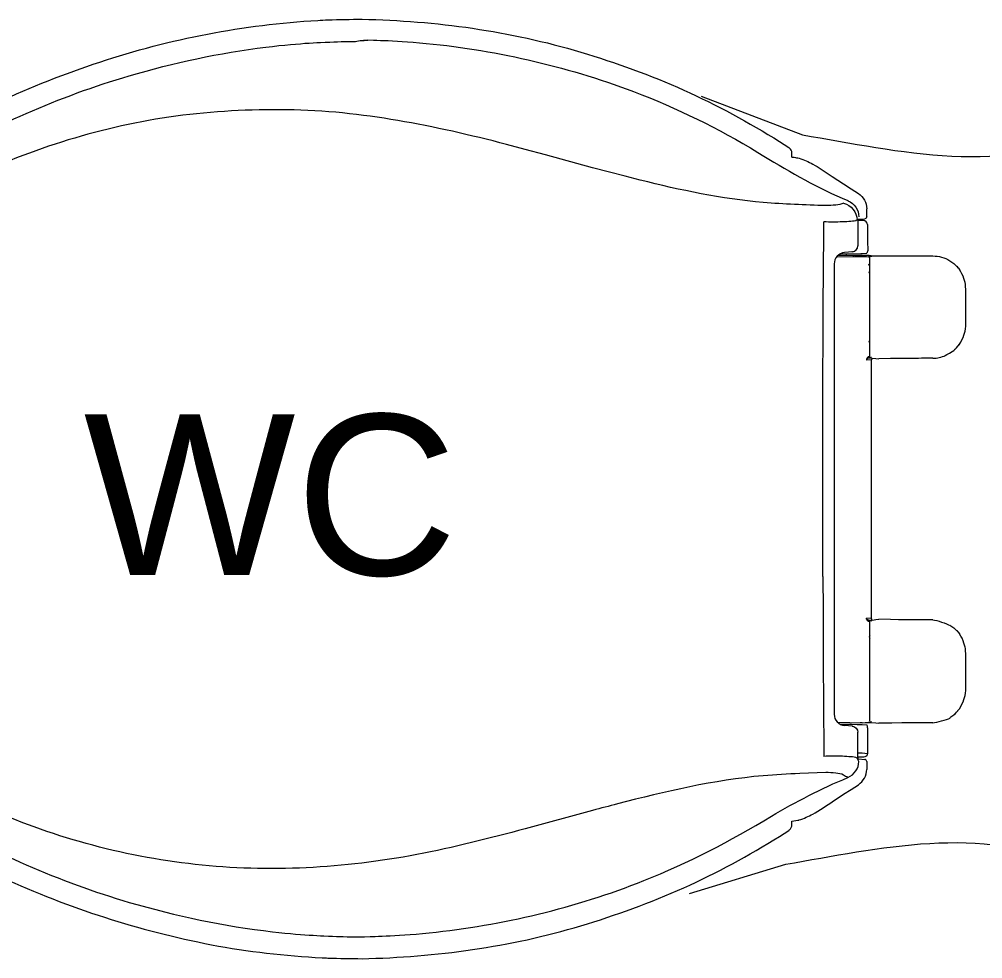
# Model space of a CAD drawing. Header units: inches. Extents: x 0 to 2865, y 0 to 4378.
# Drawn here: x 1325.5 to 1339.67, y 2942.31 to 2956.11 of the extents above; entities that cross this region are included whole.
import ezdxf

# ---------------------------------------------------------------- set-up
doc = ezdxf.new("R2010")
doc.units = ezdxf.units.IN
doc.layers.add('I-FIXTURE', color=8, linetype='Continuous', lineweight=5)
doc.layers.add('l-FIXTURE', color=7, linetype='Continuous', lineweight=5)
doc.layers.add('TTEXT', color=7, linetype='Continuous')
doc.styles.add('A-ARCH-B01FL$0$Annotative', font='arial.ttf')

# ---------------------------------------------------------------- blocks, each defined once
blk = doc.blocks.new('A$C7D7620EA')
at = {"layer": 'I-FIXTURE'}
for points in [[(9.015, 14.588), (9.096, 14.595)], [(9.096, 14.595), (9.173, 14.602)], [(9.173, 14.602), (9.244, 14.608)], [(9.244, 14.608), (9.31, 14.613)], [(9.31, 14.613), (9.373, 14.617)], [(9.373, 14.617), (9.432, 14.62)], [(9.432, 14.62), (9.487, 14.624)], [(9.487, 14.624), (9.539, 14.627)], [(9.539, 14.627), (9.587, 14.629)], [(9.587, 14.629), (9.655, 14.632)], [(9.655, 14.632), (9.717, 14.634)], [(9.717, 14.634), (9.773, 14.636)], [(9.773, 14.636), (9.824, 14.637)], [(9.824, 14.637), (9.871, 14.639)], [(9.871, 14.639), (9.932, 14.64)], [(9.932, 14.64), (10.016, 14.64)], [(10.016, 14.64), (10.055, 14.641)], [(10.055, 14.641), (10.097, 14.641)], [(10.186, 14.64), (10.271, 14.637)], [(10.271, 14.637), (10.341, 14.636)], [(10.341, 14.636), (10.392, 14.634)], [(10.392, 14.634), (10.446, 14.632)], [(10.446, 14.632), (10.504, 14.629)], [(10.504, 14.629), (10.566, 14.626)], [(10.566, 14.626), (10.632, 14.623)], [(10.632, 14.623), (10.703, 14.618)], [(10.703, 14.618), (10.779, 14.614)], [(10.779, 14.614), (10.859, 14.608)], [(10.859, 14.608), (10.945, 14.601)], [(10.945, 14.601), (11.038, 14.593)], [(8.834, 14.568), (8.927, 14.579)], [(8.927, 14.579), (9.015, 14.588)], [(11.038, 14.593), (11.138, 14.583)], [(13.541, 12.785), (12.551, 13.055)], [(16.29, 13.166), (16.426, 13.078)], [(16.433, 13.07), (16.427, 13.077), (16.426, 13.078)], [(16.431, 13.075), (16.426, 13.078)], [(16.431, 13.075), (16.438, 13.069)], [(16.472, 12.997), (16.472, 12.942)], [(16.472, 12.942), (16.561, 12.928)], [(16.561, 12.928), (16.574, 12.925)], [(16.574, 12.925), (16.58, 12.923)], [(16.778, 12.837), (16.814, 12.818)], [(17.121, 12.62), (17.233, 12.546)], [(17.233, 12.546), (17.342, 12.475)], [(17.342, 12.475), (17.451, 12.406)], [(16.97, 12.228), (16.589, 12.241)], [(17.297, 12.3), (17.293, 12.302)], [(17.294, 12.302), (17.297, 12.3)], [(17.458, 12.063), (17.433, 12.017)], [(17.573, 12.064), (17.573, 12.18)], [(17.442, 11.938), (17.488, 11.938), (17.505, 11.939)], [(17.442, 11.929), (17.442, 11.634)], [(17.445, 11.997), (17.447, 11.998)], [(17.524, 12.003), (17.446, 12.003)], [(17.447, 11.998), (17.524, 12.003)], [(17.454, 12.026), (17.544, 12.033)], [(17.505, 11.939), (17.583, 11.945)], [(17.583, 11.571), (17.583, 11.945)], [(17.143, 11.487), (17.504, 11.495)], [(17.18, 11.517), (17.35, 11.518), (17.433, 11.519), (17.474, 11.519), (17.488, 11.52)], [(17.362, 11.547), (17.246, 11.537)], [(17.362, 11.547), (17.353, 11.549)], [(17.485, 11.494), (17.478, 11.494)], [(17.504, 11.495), (17.485, 11.494)], [(17.488, 11.52), (17.505, 11.52)], [(17.505, 11.495), (17.504, 11.495)], [(17.505, 11.52), (17.576, 11.525)], [(17.505, 11.495), (17.551, 11.492)], [(17.551, 11.492), (17.595, 11.492)], [(17.595, 11.492), (17.607, 11.492)], [(17.596, 11.491), (17.595, 11.492)], [(17.597, 11.49), (17.596, 11.491)], [(17.608, 11.491), (17.607, 11.492)], [(17.608, 11.492), (17.638, 11.49)], [(17.61, 11.491), (17.608, 11.492)], [(17.609, 11.49), (17.608, 11.491)], [(17.613, 11.49), (17.61, 11.491)], [(17.62, 11.487), (17.613, 11.49)], [(17.619, 11.487), (17.62, 11.488)], [(17.621, 11.486), (17.619, 11.487)], [(17.619, 11.487), (17.619, 11.479)], [(17.622, 11.489), (17.62, 11.488)], [(17.622, 11.489), (17.637, 11.49)], [(17.637, 11.49), (17.709, 11.498)], [(17.709, 11.498), (17.75, 11.503)], [(17.944, 11.499), (17.75, 11.503)], [(18.089, 11.497), (17.944, 11.499)], [(18.257, 11.495), (18.089, 11.497)], [(18.544, 11.494), (18.257, 11.495)], [(17.094, 4.75), (17.094, 11.371)], [(17.618, 11.468), (17.618, 10.01)], [(18.846, 11.383), (18.845, 11.384)], [(18.853, 11.377), (18.877, 11.357)], [(18.877, 11.357), (18.895, 11.339)], [(18.895, 11.339), (18.914, 11.319)], [(18.914, 11.319), (18.915, 11.315)], [(18.915, 11.315), (18.937, 11.289)], [(17.607, 10.232), (17.618, 10.25)], [(17.611, 10.108), (17.618, 10.108)], [(18.846, 10.095), (18.845, 10.094)], [(18.895, 10.139), (18.896, 10.14), (18.915, 10.161), (18.918, 10.164), (18.937, 10.189)], [(17.643, 9.963), (17.569, 9.957)], [(17.601, 10.005), (17.596, 10.003)], [(17.599, 9.986), (17.602, 9.996)], [(17.6, 9.986), (17.599, 9.986)], [(17.604, 9.987), (17.6, 9.986)], [(17.607, 10.006), (17.601, 10.005)], [(17.602, 10.002), (17.601, 10.005)], [(17.606, 9.987), (17.613, 9.999)], [(17.613, 10.006), (17.607, 10.006)], [(17.607, 9.987), (17.608, 9.987)], [(17.608, 9.987), (17.63, 9.988)], [(17.608, 9.987), (17.61, 9.988)], [(17.61, 9.988), (17.613, 9.989)], [(17.611, 10.033), (17.618, 10.034), (17.613, 10.033)], [(17.618, 10.006), (17.613, 10.006)], [(17.613, 10.003), (17.613, 10.006)], [(17.613, 9.999), (17.613, 10.003)], [(17.613, 9.989), (17.619, 9.992)], [(17.618, 10.01), (17.619, 9.991)], [(17.619, 9.991), (17.634, 9.993)], [(17.619, 9.991), (17.62, 9.991)], [(17.623, 9.989), (17.62, 9.991)], [(17.622, 9.989), (17.681, 9.982), (17.709, 9.979), (17.75, 9.974)], [(17.634, 9.993), (17.646, 9.995)], [(17.643, 9.963), (17.643, 6.159)], [(18.04, 9.98), (17.92, 9.978), (17.75, 9.974)], [(18.208, 9.982), (18.04, 9.98)], [(18.544, 9.984), (18.208, 9.982)], [(17.643, 6.159), (17.569, 6.164)], [(17.596, 6.118), (17.589, 6.123)], [(17.596, 6.136), (17.592, 6.137)], [(17.599, 6.135), (17.596, 6.136)], [(17.601, 6.116), (17.596, 6.118)], [(17.599, 6.135), (17.602, 6.125)], [(17.6, 6.135), (17.599, 6.135)], [(17.604, 6.135), (17.6, 6.135)], [(17.602, 6.119), (17.601, 6.116)], [(17.607, 6.115), (17.601, 6.116)], [(17.605, 6.135), (17.604, 6.135)], [(17.606, 6.135), (17.605, 6.135)], [(17.606, 6.135), (17.612, 6.124)], [(17.607, 6.135), (17.608, 6.135)], [(17.613, 6.115), (17.607, 6.115)], [(17.63, 6.133), (17.608, 6.135)], [(17.608, 6.135), (17.61, 6.134)], [(17.61, 6.134), (17.613, 6.133)], [(17.612, 6.124), (17.613, 6.121)], [(17.613, 6.133), (17.616, 6.131)], [(17.613, 6.121), (17.613, 6.118)], [(17.613, 6.118), (17.613, 6.115)], [(17.618, 6.115), (17.613, 6.115)], [(17.616, 6.131), (17.619, 6.13)], [(17.619, 6.119), (17.618, 6.111)], [(17.618, 6.111), (17.618, 4.654)], [(17.619, 6.13), (17.62, 6.131)], [(17.621, 6.13), (17.619, 6.13)], [(17.619, 6.13), (17.619, 6.122)], [(17.619, 6.122), (17.619, 6.119)], [(17.623, 6.132), (17.62, 6.131)], [(17.623, 6.132), (17.652, 6.136)], [(17.652, 6.136), (17.709, 6.142)], [(17.709, 6.142), (17.75, 6.147)], [(17.92, 6.143), (17.75, 6.147)], [(18.04, 6.141), (17.92, 6.143)], [(18.208, 6.139), (18.04, 6.141)], [(17.613, 6.088), (17.611, 6.088)], [(17.611, 6.013), (17.618, 6.013)], [(17.618, 6.088), (17.613, 6.088)], [(18.846, 6.027), (18.845, 6.028)], [(18.853, 6.021), (18.877, 6)], [(18.877, 6), (18.895, 5.982)], [(18.888, 5.99), (18.895, 5.982)], [(18.895, 5.982), (18.914, 5.962)], [(18.914, 5.962), (18.915, 5.959)], [(18.929, 5.942), (18.928, 5.945), (18.914, 5.961)], [(18.915, 5.959), (18.937, 5.932)], [(17.607, 5.889), (17.618, 5.871)], [(18.937, 5.933), (18.929, 5.942)], [(18.918, 4.808), (18.937, 4.833)], [(17.603, 4.752), (17.618, 4.752)], [(18.846, 4.738), (18.845, 4.737)], [(18.895, 4.783), (18.896, 4.784), (18.915, 4.806), (18.918, 4.808)], [(17.399, 4.648), (17.128, 4.649)], [(17.211, 4.629), (17.146, 4.63)], [(17.219, 4.629), (17.147, 4.629)], [(17.379, 4.626), (17.15, 4.626)], [(17.189, 4.6), (17.488, 4.598)], [(17.414, 4.628), (17.219, 4.629)], [(17.233, 4.629), (17.219, 4.629)], [(17.264, 4.629), (17.233, 4.629)], [(17.362, 4.574), (17.246, 4.584)], [(17.368, 4.628), (17.264, 4.629)], [(17.277, 4.626), (17.277, 4.6)], [(17.362, 4.574), (17.353, 4.573)], [(17.367, 4.627), (17.363, 4.628)], [(17.367, 4.627), (17.364, 4.628)], [(17.367, 4.627), (17.381, 4.628)], [(17.368, 4.627), (17.367, 4.627)], [(17.368, 4.627), (17.367, 4.627)], [(17.385, 4.628), (17.368, 4.628)], [(17.381, 4.628), (17.379, 4.628)], [(17.384, 4.626), (17.379, 4.626)], [(17.381, 4.628), (17.388, 4.628)], [(17.392, 4.626), (17.381, 4.627)], [(17.387, 4.628), (17.384, 4.628)], [(17.408, 4.626), (17.387, 4.626)], [(17.4, 4.626), (17.392, 4.626)], [(17.495, 4.647), (17.399, 4.648)], [(17.41, 4.626), (17.4, 4.626)], [(17.41, 4.626), (17.407, 4.626)], [(17.41, 4.626), (17.504, 4.626)], [(17.478, 4.628), (17.414, 4.628)], [(17.485, 4.627), (17.478, 4.628)], [(17.504, 4.626), (17.485, 4.627)], [(17.488, 4.598), (17.505, 4.597)], [(17.504, 4.646), (17.495, 4.647)], [(17.523, 4.645), (17.504, 4.646)], [(17.505, 4.626), (17.504, 4.626)], [(17.551, 4.629), (17.505, 4.626)], [(17.505, 4.597), (17.576, 4.592)], [(17.569, 4.648), (17.523, 4.645)], [(17.595, 4.629), (17.551, 4.629)], [(17.551, 4.629), (17.551, 4.629)], [(17.601, 4.649), (17.569, 4.648)], [(17.596, 4.63), (17.595, 4.629)], [(17.607, 4.629), (17.595, 4.629)], [(17.597, 4.631), (17.596, 4.63)], [(17.615, 4.649), (17.601, 4.649)], [(17.608, 4.63), (17.607, 4.629)], [(17.609, 4.631), (17.608, 4.63)], [(17.638, 4.631), (17.608, 4.629)], [(17.61, 4.63), (17.608, 4.629)], [(17.613, 4.631), (17.61, 4.63)], [(17.62, 4.634), (17.613, 4.631)], [(17.618, 4.654), (17.619, 4.635)], [(17.619, 4.635), (17.634, 4.637)], [(17.619, 4.635), (17.62, 4.634)], [(17.623, 4.633), (17.62, 4.634)], [(17.623, 4.633), (18.543, 4.633)], [(17.623, 4.633), (17.637, 4.631)], [(17.634, 4.637), (17.646, 4.639)], [(17.442, 4.192), (17.442, 4.487)], [(17.445, 4.12), (17.447, 4.12)], [(17.524, 4.114), (17.446, 4.114)], [(17.454, 4.095), (17.544, 4.088)], [(17.573, 4.058), (17.573, 3.941)], [(17.297, 3.821), (17.293, 3.819)], [(17.294, 3.82), (17.297, 3.821)], [(17.342, 3.646), (17.451, 3.715)], [(17.065, 3.465), (17.233, 3.575)], [(17.233, 3.575), (17.342, 3.646)], [(13.788, 3.402), (13.541, 3.336)], [(14.02, 3.463), (13.788, 3.402)], [(14.239, 3.519), (14.02, 3.463)], [(16.932, 3.376), (17.065, 3.465)], [(13.541, 3.336), (12.848, 3.147)], [(12.848, 3.147), (12.551, 3.067)], [(15.971, 3.111), (16.059, 3.165)], [(16.472, 3.18), (16.472, 3.12)], [(12.551, 3.067), (12.275, 2.994)], [(16.29, 2.952), (16.426, 3.039)], [(16.431, 3.043), (16.426, 3.039)], [(16.427, 3.04), (16.426, 3.039)], [(16.433, 3.047), (16.427, 3.04)], [(16.431, 3.043), (16.438, 3.048)], [(10.135, 1.465), (10.179, 1.465)], [(10.172, 1.462), (10.236, 1.463)]]:
    blk.add_lwpolyline(points, dxfattribs=at)
for points, knots in [([(0, 8.149), (0.014, 8.681), (0.104, 9.201), (0.284, 9.702), (0.457, 10.185), (0.71, 10.633), (1.027, 11.036), (1.343, 11.44), (1.714, 11.797), (2.114, 12.118), (2.528, 12.45), (2.967, 12.751), (3.424, 13.021), (4.351, 13.57), (5.337, 14.026), (6.364, 14.355), (6.879, 14.521), (7.404, 14.655), (7.936, 14.758), (8.473, 14.861), (9.019, 14.921), (9.565, 14.95), (9.593, 14.951), (9.62, 14.953), (9.648, 14.954)], [0, 0, 0, 0, 1, 1, 1, 2, 2, 2, 3, 3, 3, 4, 4, 4, 5, 5, 5, 6, 6, 6, 7, 7, 7, 8, 8, 8, 8]), ([(10.15, 14.963), (11.237, 14.94), (12.324, 14.792), (13.368, 14.48), (13.883, 14.325), (14.39, 14.141), (14.881, 13.922), (15.368, 13.705), (15.837, 13.447), (16.29, 13.166)], [0, 0, 0, 0, 1, 1, 1, 2, 2, 2, 3, 3, 3, 3]), ([(3.773, 12.857), (4.704, 13.39), (5.696, 13.834), (6.726, 14.135), (7.417, 14.337), (8.119, 14.483), (8.834, 14.568)], [0, 0, 0, 0, 1, 1, 1, 2, 2, 2, 2]), ([(11.138, 14.583), (12.219, 14.472), (13.283, 14.217), (14.295, 13.816), (14.949, 13.557), (15.569, 13.233), (16.17, 12.87)], [0, 0, 0, 0, 1, 1, 1, 2, 2, 2, 2]), ([(14.964, 14.005), (14.964, 14.005), (16.381, 13.574), (16.381, 13.574), (17.733, 13.346), (19.28, 12.972), (20.572, 13.619), (20.572, 13.619), (21.143, 14.077), (21.143, 14.077), (21.143, 14.077), (20.78, 13.743), (20.78, 13.743)], [0, 0, 0, 0, 1, 1, 1, 2, 2, 2, 3, 3, 3, 4, 4, 4, 4]), ([(12.551, 13.055), (12.024, 13.194), (11.494, 13.329), (10.958, 13.432), (10.421, 13.534), (9.876, 13.6), (9.33, 13.626), (8.241, 13.681), (7.143, 13.56), (6.092, 13.27), (5.059, 12.986), (4.068, 12.53), (3.158, 11.965), (2.668, 11.66), (2.199, 11.317), (1.786, 10.913)], [0, 0, 0, 0, 1, 1, 1, 2, 2, 2, 3, 3, 3, 4, 4, 4, 5, 5, 5, 5]), ([(17.294, 12.302), (17.273, 12.289), (17.252, 12.277), (17.232, 12.264), (17.197, 12.244), (17.156, 12.241), (17.118, 12.237), (17.069, 12.23), (17.019, 12.226), (16.97, 12.228)], [0, 0, 0, 0, 1, 1, 1, 2, 2, 2, 3, 3, 3, 3]), ([(17.433, 12.017), (17.406, 11.998), (17.37, 11.998), (17.34, 11.996), (17.299, 11.994), (17.258, 11.99), (17.217, 11.988), (17.125, 11.984), (17.033, 11.984), (16.942, 11.989)], [0, 0, 0, 0, 1, 1, 1, 2, 2, 2, 3, 3, 3, 3]), ([(19.02, 11.097), (19.042, 10.999), (19.028, 10.896), (19.028, 10.796), (19.028, 10.689), (19.028, 10.581), (19.028, 10.473)], [0, 0, 0, 0, 1, 1, 1, 2, 2, 2, 2]), ([(17.599, 9.986), (17.599, 9.986), (17.596, 9.986), (17.596, 9.986), (17.583, 9.982), (17.572, 9.971), (17.569, 9.957)], [0, 0, 0, 0, 1, 1, 1, 2, 2, 2, 2]), ([(16.929, 9.346), (16.929, 8.24), (16.927, 7.134), (16.93, 6.027), (16.931, 5.688), (16.933, 5.348), (16.935, 5.009), (16.935, 5.009), (16.942, 4.133), (16.942, 4.133)], [0, 0, 0, 0, 1, 1, 1, 2, 2, 2, 3, 3, 3, 3]), ([(0, 8.059), (0.004, 7.522), (0.086, 6.996), (0.258, 6.487), (0.423, 6.001), (0.671, 5.549), (0.981, 5.14), (1.613, 4.305), (2.478, 3.671), (3.367, 3.132), (4.287, 2.576), (5.271, 2.121), (6.292, 1.784), (7.328, 1.441), (8.409, 1.233), (9.499, 1.171), (9.548, 1.168), (9.597, 1.166), (9.648, 1.163)], [0, 0, 0, 0, 1, 1, 1, 2, 2, 2, 3, 3, 3, 4, 4, 4, 5, 5, 5, 6, 6, 6, 6]), ([(19.02, 5.74), (19.042, 5.642), (19.028, 5.54), (19.028, 5.44), (19.028, 5.332), (19.028, 5.225), (19.028, 5.117)], [0, 0, 0, 0, 1, 1, 1, 2, 2, 2, 2]), ([(12.275, 2.994), (11.218, 2.721), (10.142, 2.499), (9.047, 2.485), (8.499, 2.478), (7.955, 2.507), (7.411, 2.579), (6.874, 2.652), (6.345, 2.771), (5.826, 2.929), (4.807, 3.239), (3.825, 3.713), (2.935, 4.298), (2.527, 4.567), (2.137, 4.868), (1.786, 5.209)], [0, 0, 0, 0, 1, 1, 1, 2, 2, 2, 3, 3, 3, 4, 4, 4, 5, 5, 5, 5]), ([(18.853, 4.744), (18.868, 4.756), (18.882, 4.769), (18.895, 4.783), (18.882, 4.769), (18.867, 4.756), (18.853, 4.744)], [0, 0, 0, 0, 1, 1, 1, 2, 2, 2, 2]), ([(17.583, 4.173), (17.583, 4.254), (17.583, 4.336), (17.583, 4.418), (17.583, 4.467), (17.601, 4.548), (17.576, 4.592)], [0, 0, 0, 0, 1, 1, 1, 2, 2, 2, 2]), ([(17.433, 4.105), (17.406, 4.123), (17.37, 4.123), (17.34, 4.125), (17.299, 4.128), (17.258, 4.132), (17.217, 4.133), (17.125, 4.137), (17.033, 4.137), (16.942, 4.133)], [0, 0, 0, 0, 1, 1, 1, 2, 2, 2, 3, 3, 3, 3]), ([(17.232, 3.857), (17.198, 3.878), (17.156, 3.881), (17.118, 3.885), (17.069, 3.89), (17.019, 3.896), (16.97, 3.894)], [0, 0, 0, 0, 1, 1, 1, 2, 2, 2, 2]), ([(3.105, 3.67), (3.105, 3.67), (3.203, 3.607), (3.203, 3.607), (3.203, 3.607), (3.296, 3.55), (3.296, 3.55), (3.296, 3.55), (3.382, 3.497), (3.382, 3.497), (3.382, 3.497), (3.463, 3.447), (3.463, 3.447), (3.463, 3.447), (3.54, 3.401), (3.54, 3.401), (3.54, 3.401), (3.611, 3.359), (3.611, 3.359), (3.611, 3.359), (3.711, 3.3), (3.711, 3.3), (3.711, 3.3), (3.773, 3.264), (3.773, 3.264), (4.705, 2.731), (5.695, 2.288), (6.726, 1.986), (7.383, 1.793), (8.053, 1.649), (8.733, 1.565)], [0, 0, 0, 0, 1, 1, 1, 2, 2, 2, 3, 3, 3, 4, 4, 4, 5, 5, 5, 6, 6, 6, 7, 7, 7, 8, 8, 8, 9, 9, 9, 10, 10, 10, 10]), ([(15.137, 2.287), (15.137, 2.287), (16.626, 2.854), (16.626, 2.854), (18.017, 3.083), (19.653, 3.498), (20.95, 2.73), (20.95, 2.73), (21.017, 2.69), (21.017, 2.69)], [0, 0, 0, 0, 1, 1, 1, 2, 2, 2, 3, 3, 3, 3]), ([(16.54, 3.189), (16.54, 3.189), (16.561, 3.193), (16.561, 3.193), (16.561, 3.193), (16.58, 3.198), (16.58, 3.198), (16.649, 3.217), (16.715, 3.25), (16.778, 3.284)], [0, 0, 0, 0, 1, 1, 1, 2, 2, 2, 3, 3, 3, 3]), ([(16.778, 3.284), (16.778, 3.284), (16.814, 3.304), (16.814, 3.304), (16.854, 3.326), (16.893, 3.351), (16.932, 3.376)], [0, 0, 0, 0, 1, 1, 1, 2, 2, 2, 2]), ([(10.229, 1.459), (10.229, 1.459), (10.318, 1.461), (10.318, 1.461), (10.318, 1.461), (10.367, 1.462), (10.367, 1.462), (10.367, 1.462), (10.419, 1.465), (10.419, 1.465), (10.419, 1.465), (10.476, 1.467), (10.476, 1.467), (10.476, 1.467), (10.536, 1.469), (10.536, 1.469), (10.536, 1.469), (10.6, 1.472), (10.6, 1.472), (10.6, 1.472), (10.669, 1.476), (10.669, 1.476), (10.669, 1.476), (10.742, 1.481), (10.742, 1.481), (10.742, 1.481), (10.819, 1.486), (10.819, 1.486), (10.819, 1.486), (10.904, 1.492), (10.904, 1.492), (10.904, 1.492), (10.994, 1.499), (10.994, 1.499), (12.072, 1.596), (13.13, 1.835), (14.144, 2.218), (14.779, 2.457), (15.389, 2.76), (15.971, 3.111)], [0, 0, 0, 0, 1, 1, 1, 2, 2, 2, 3, 3, 3, 4, 4, 4, 5, 5, 5, 6, 6, 6, 7, 7, 7, 8, 8, 8, 9, 9, 9, 10, 10, 10, 11, 11, 11, 12, 12, 12, 13, 13, 13, 13]), ([(9.648, 1.163), (9.815, 1.157), (9.982, 1.155), (10.15, 1.154), (11.237, 1.177), (12.325, 1.325), (13.367, 1.638), (13.883, 1.793), (14.39, 1.976), (14.881, 2.195), (15.368, 2.413), (15.837, 2.67), (16.29, 2.952)], [0, 0, 0, 0, 1, 1, 1, 2, 2, 2, 3, 3, 3, 4, 4, 4, 4]), ([(8.733, 1.565), (8.733, 1.565), (8.834, 1.553), (8.834, 1.553), (8.834, 1.553), (8.927, 1.542), (8.927, 1.542), (8.927, 1.542), (9.015, 1.533), (9.015, 1.533), (9.015, 1.533), (9.096, 1.525), (9.096, 1.525), (9.096, 1.525), (9.173, 1.519), (9.173, 1.519), (9.173, 1.519), (9.244, 1.514), (9.244, 1.514), (9.244, 1.514), (9.31, 1.508), (9.31, 1.508), (9.31, 1.508), (9.373, 1.504), (9.373, 1.504), (9.373, 1.504), (9.432, 1.501), (9.432, 1.501), (9.432, 1.501), (9.487, 1.497), (9.487, 1.497), (9.487, 1.497), (9.539, 1.494), (9.539, 1.494), (9.539, 1.494), (9.61, 1.491), (9.61, 1.491), (9.61, 1.491), (9.676, 1.489), (9.676, 1.489), (9.676, 1.489), (9.737, 1.486), (9.737, 1.486), (9.737, 1.486), (9.791, 1.485), (9.791, 1.485), (9.791, 1.485), (9.841, 1.483), (9.841, 1.483), (9.841, 1.483), (9.887, 1.482), (9.887, 1.482), (9.887, 1.482), (9.948, 1.481), (9.948, 1.481), (9.948, 1.481), (10.016, 1.481), (10.016, 1.481), (10.016, 1.481), (10.055, 1.48), (10.055, 1.48), (10.077, 1.48), (10.12, 1.465), (10.141, 1.466)], [0, 0, 0, 0, 1, 1, 1, 2, 2, 2, 3, 3, 3, 4, 4, 4, 5, 5, 5, 6, 6, 6, 7, 7, 7, 8, 8, 8, 9, 9, 9, 10, 10, 10, 11, 11, 11, 12, 12, 12, 13, 13, 13, 14, 14, 14, 15, 15, 15, 16, 16, 16, 17, 17, 17, 18, 18, 18, 19, 19, 19, 20, 20, 20, 21, 21, 21, 21])]:
    blk.add_open_spline(points, degree=3, knots=knots, dxfattribs=at)
for points in [[(9.648, 14.954), (9.815, 14.96), (9.982, 14.963), (10.15, 14.963)], [(10.097, 14.641), (10.126, 14.641), (10.157, 14.64), (10.186, 14.64)], [(16.438, 13.069), (16.457, 13.049), (16.472, 13.026), (16.472, 12.997)], [(16.58, 12.923), (16.649, 12.903), (16.715, 12.871), (16.778, 12.837)], [(13.906, 12.688), (13.784, 12.72), (13.663, 12.752), (13.541, 12.785)], [(16.17, 12.87), (16.533, 12.657), (16.903, 12.46), (17.293, 12.302)], [(16.814, 12.818), (16.919, 12.755), (17.019, 12.687), (17.121, 12.62)], [(16.051, 12.274), (15.322, 12.337), (14.613, 12.506), (13.906, 12.688)], [(17.451, 12.406), (17.526, 12.355), (17.573, 12.271), (17.573, 12.18)], [(16.589, 12.241), (16.409, 12.249), (16.23, 12.26), (16.051, 12.274)], [(17.297, 12.3), (17.392, 12.256), (17.454, 12.168), (17.458, 12.063)], [(17.573, 12.064), (17.573, 12.048), (17.561, 12.034), (17.544, 12.033)], [(16.929, 9.346), (16.93, 10.226), (16.935, 11.108), (16.942, 11.989)], [(17.453, 12.026), (17.436, 12.005), (17.442, 11.955), (17.442, 11.929)], [(17.583, 11.945), (17.583, 11.976), (17.556, 12.002), (17.524, 12.003)], [(17.362, 11.547), (17.406, 11.551), (17.441, 11.589), (17.442, 11.634)], [(17.094, 11.371), (17.094, 11.457), (17.161, 11.529), (17.246, 11.537)], [(17.583, 11.571), (17.583, 11.557), (17.583, 11.538), (17.576, 11.525)], [(17.644, 11.482), (17.644, 11.482), (17.629, 11.486), (17.621, 11.486)], [(18.544, 11.494), (18.609, 11.491), (18.741, 11.453), (18.801, 11.426)], [(18.797, 11.418), (18.816, 11.405), (18.835, 11.392), (18.853, 11.377)], [(18.853, 11.377), (18.868, 11.365), (18.882, 11.352), (18.895, 11.339)], [(18.937, 11.289), (18.965, 11.248), (18.985, 11.201), (19.003, 11.154)], [(19.003, 11.154), (19.01, 11.135), (19.015, 11.116), (19.02, 11.097)], [(19.02, 10.382), (19.015, 10.362), (19.01, 10.343), (19.003, 10.324)], [(19.028, 10.473), (19.027, 10.443), (19.027, 10.411), (19.02, 10.382)], [(17.618, 10.209), (17.618, 10.209), (17.608, 10.223), (17.607, 10.232)], [(19.003, 10.324), (18.986, 10.277), (18.965, 10.23), (18.937, 10.189)], [(18.544, 9.984), (18.609, 9.986), (18.741, 10.038), (18.801, 10.065)], [(18.797, 10.06), (18.816, 10.072), (18.835, 10.085), (18.853, 10.1)], [(18.895, 10.139), (18.882, 10.126), (18.867, 10.112), (18.853, 10.1)], [(18.853, 10.1), (18.868, 10.112), (18.882, 10.125), (18.895, 10.139)], [(17.596, 10.003), (17.579, 9.995), (17.571, 9.975), (17.569, 9.957)], [(17.654, 9.985), (17.654, 9.985), (17.644, 9.972), (17.643, 9.963)], [(17.589, 6.123), (17.577, 6.133), (17.57, 6.148), (17.569, 6.164)], [(17.592, 6.137), (17.581, 6.142), (17.572, 6.152), (17.569, 6.164)], [(17.644, 6.126), (17.644, 6.126), (17.629, 6.13), (17.621, 6.13)], [(17.654, 6.136), (17.654, 6.136), (17.644, 6.149), (17.643, 6.159)], [(18.544, 6.137), (18.432, 6.138), (18.32, 6.139), (18.208, 6.139)], [(18.544, 6.137), (18.609, 6.135), (18.672, 6.124), (18.733, 6.096)], [(18.726, 6.099), (18.746, 6.087), (18.835, 6.036), (18.853, 6.021)], [(18.853, 6.021), (18.865, 6.011), (18.877, 6.001), (18.888, 5.99)], [(17.618, 5.911), (17.618, 5.911), (17.608, 5.898), (17.607, 5.889)], [(18.937, 5.932), (18.965, 5.892), (18.985, 5.845), (19.003, 5.798)], [(19.003, 5.798), (19.01, 5.778), (19.015, 5.76), (19.02, 5.74)], [(19.028, 5.117), (19.027, 5.086), (19.027, 5.055), (19.02, 5.025)], [(19.003, 4.967), (18.985, 4.92), (18.965, 4.874), (18.937, 4.833)], [(19.02, 5.025), (19.015, 5.005), (19.01, 4.986), (19.003, 4.967)], [(17.618, 4.894), (17.618, 4.894), (17.609, 4.883), (17.607, 4.875)], [(17.607, 4.875), (17.608, 4.867), (17.618, 4.853), (17.618, 4.853)], [(17.246, 4.584), (17.161, 4.592), (17.094, 4.665), (17.094, 4.75)], [(17.618, 4.787), (17.608, 4.779), (17.602, 4.765), (17.603, 4.752)], [(18.543, 4.633), (18.634, 4.634), (18.718, 4.658), (18.797, 4.703)], [(18.797, 4.703), (18.816, 4.716), (18.835, 4.729), (18.853, 4.744)], [(17.362, 4.574), (17.406, 4.57), (17.441, 4.532), (17.442, 4.487)], [(17.523, 4.645), (17.523, 4.635), (17.515, 4.626), (17.505, 4.626)], [(17.453, 4.095), (17.436, 4.116), (17.442, 4.166), (17.442, 4.192)], [(17.583, 4.173), (17.583, 4.141), (17.556, 4.115), (17.524, 4.114)], [(17.232, 3.857), (17.345, 3.889), (17.426, 3.987), (17.433, 4.105)], [(17.297, 3.821), (17.392, 3.866), (17.454, 3.953), (17.458, 4.059)], [(17.573, 4.058), (17.573, 4.073), (17.561, 4.087), (17.544, 4.088)], [(16.051, 3.848), (15.437, 3.793), (14.836, 3.667), (14.239, 3.519)], [(16.97, 3.894), (16.663, 3.884), (16.356, 3.872), (16.051, 3.848)], [(17.451, 3.715), (17.526, 3.765), (17.573, 3.85), (17.573, 3.941)], [(16.059, 3.165), (16.457, 3.41), (16.862, 3.64), (17.293, 3.819)], [(16.472, 3.12), (16.472, 3.092), (16.457, 3.068), (16.438, 3.048)], [(16.472, 3.18), (16.495, 3.182), (16.518, 3.184), (16.54, 3.189)]]:
    blk.add_open_spline(points, degree=3, dxfattribs=at)

msp = doc.modelspace()

# ---------------------------------------------------------------- block references
at = {"layer": 'l-FIXTURE', "color": 8, "lineweight": 5, "transparency": 33554636, "xscale": -1, "rotation": 180}
msp.add_blockref('A$C7D7620EA', (1320.395, 2957.269), dxfattribs=at)

# ---------------------------------------------------------------- texts
at = {"layer": 'TTEXT', "color": 8, "lineweight": 5, "ltscale": 0.001, "transparency": 33554636, "insert": (1326.452, 2949.108), "char_height": 2.3609, "attachment_point": 4, "style": 'A-ARCH-B01FL$0$Annotative'}
msp.add_mtext('WC', dxfattribs=at)

doc.saveas('drawing.dxf')
